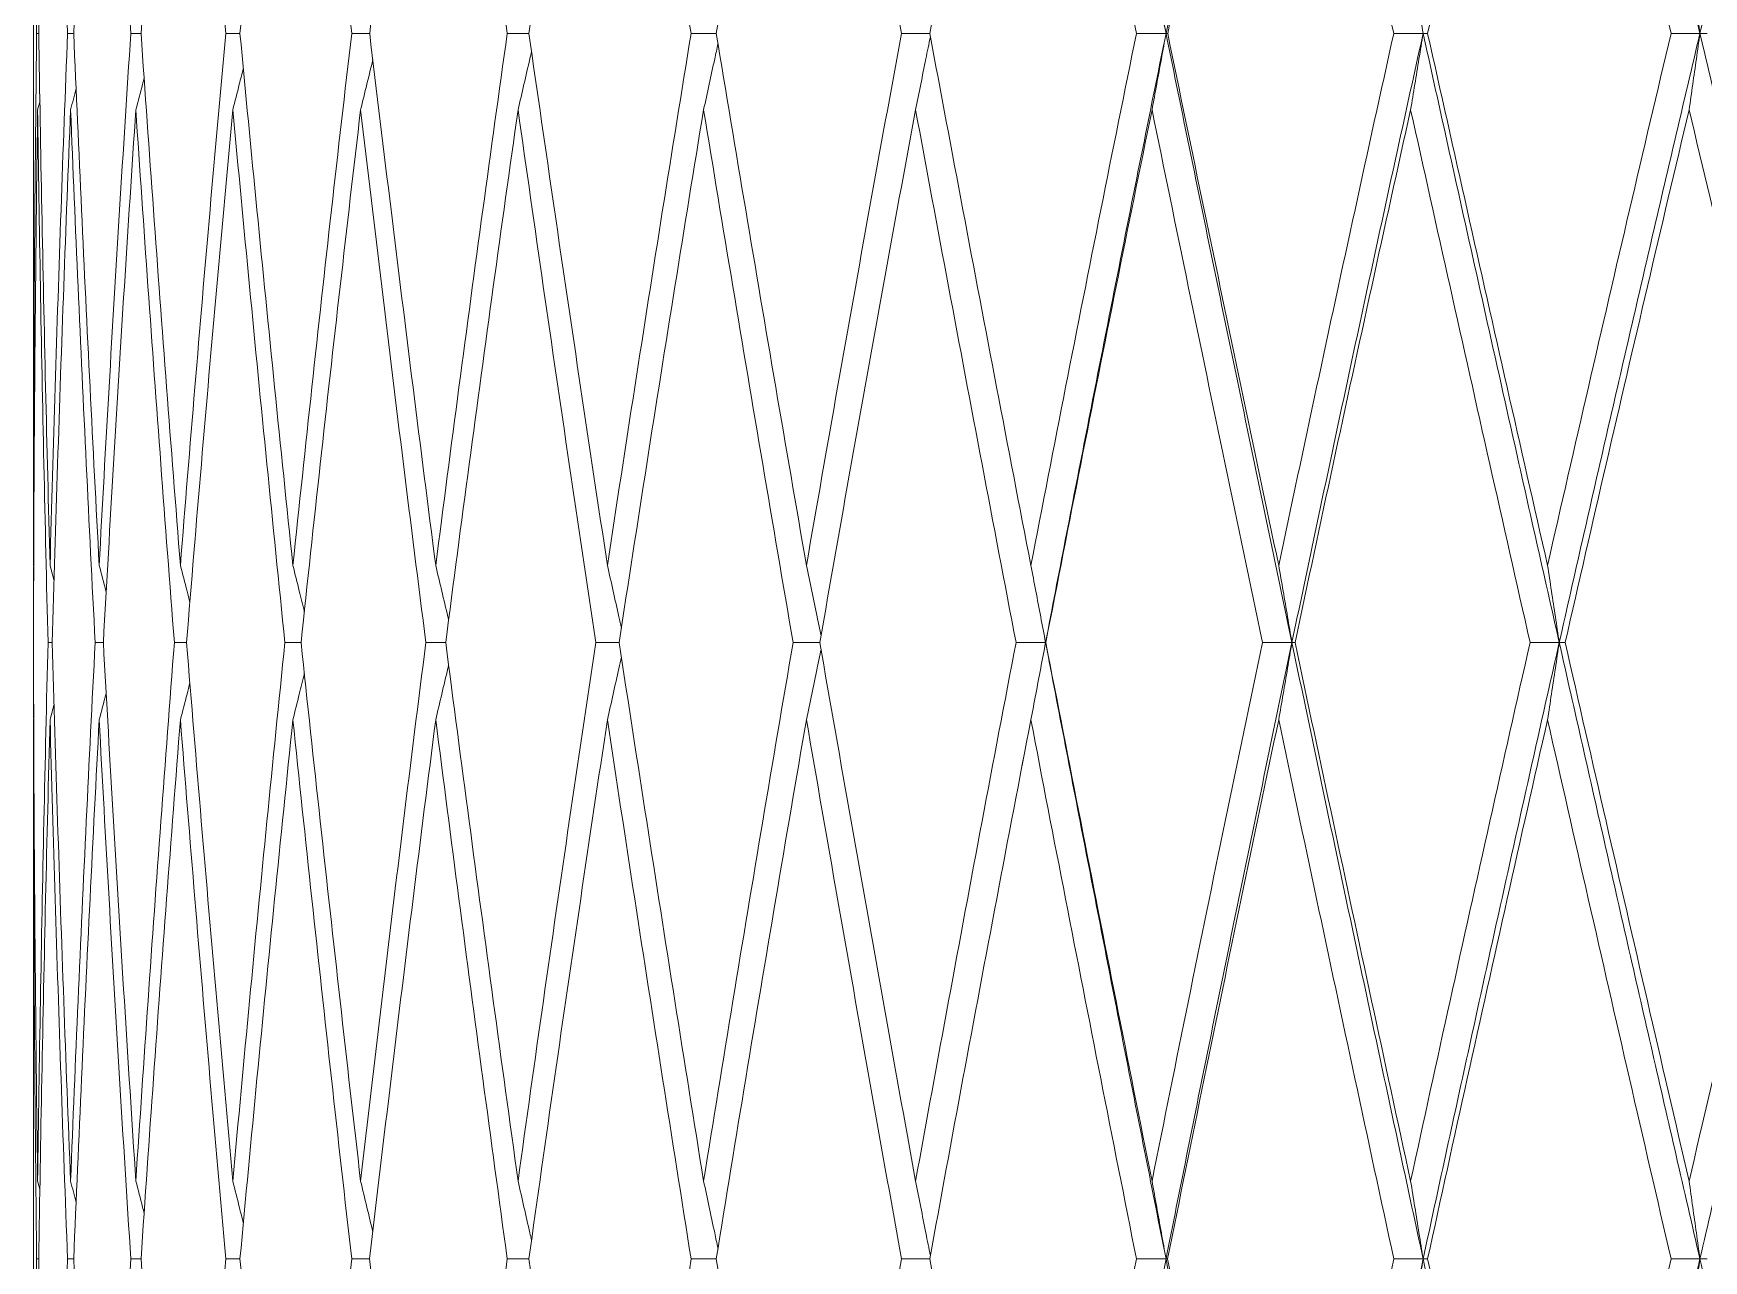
# Model space of a CAD drawing. Extents: x 1661 to 2451, y 0 to 579.
# Drawn here: x 1873.1 to 1881.21, y 438.95 to 444.91 of the extents above; entities that cross this region are included whole.
import ezdxf

# ---------------------------------------------------------------- set-up
doc = ezdxf.new("R2010")
doc.units = 0
doc.header["$LTSCALE"] = 10
doc.header["$MEASUREMENT"] = 0
doc.layers.add('2', color=7, linetype='CONTINUOUS', true_color=0xffffff)

msp = doc.modelspace()

# ---------------------------------------------------------------- linework, layer by layer
at = {"layer": '2', "color": 7, "linetype": 'Continuous', "lineweight": 18}
for p, q in [((1873.0954, 447.4095), (1873.0954, 442.3795)), ((1873.0954, 442.3795), (1873.0954, 442.3259)), ((1873.0954, 442.3259), (1873.0975, 442.3182)), ((1873.0978, 441.5845), (1873.0954, 441.5759)), ((1873.0954, 441.5759), (1873.0954, 441.522)), ((1873.0954, 441.522), (1873.0954, 436.3694))]:
    msp.add_line(p, q, dxfattribs=at)
for points, knots in [([(1878.5999, 444.9103), (1878.4428, 445.6812), (1878.2467, 446.6554), (1878.0552, 447.6216), (1878.0147, 447.8271)], [0, 0, 0, 0, 0.786882, 1, 1, 1, 1]), ([(1878.5999, 444.9103), (1878.757, 445.6812), (1878.9601, 446.6554), (1879.1676, 447.6216), (1879.212, 447.8271)], [0, 0, 0, 0, 0.786882, 1, 1, 1, 1]), ([(1881.1949, 444.9103), (1881.0127, 445.6812), (1880.7839, 446.6554), (1880.5588, 447.6216), (1880.511, 447.8271)], [0, 0, 0, 0, 0.786882, 1, 1, 1, 1]), ([(1881.1949, 444.9103), (1881.3771, 445.6812), (1881.6113, 446.6554), (1881.8488, 447.6216), (1881.8996, 447.8271)], [0, 0, 0, 0, 0.786882, 1, 1, 1, 1]), ([(1873.5687, 444.9103), (1873.5822, 444.9103), (1873.5988, 444.9103), (1873.6154, 444.9103), (1873.6184, 444.9103)], [0, 0, 0, 0, 0.815056, 1, 1, 1, 1]), ([(1874.0304, 444.9103), (1874.0447, 444.9103), (1874.0677, 444.9103), (1874.0907, 444.9103), (1874.0994, 444.9103)], [0, 0, 0, 0, 0.621307, 1, 1, 1, 1]), ([(1874.6422, 444.9103), (1874.6572, 444.9103), (1874.6863, 444.9103), (1874.7155, 444.9103), (1874.7297, 444.9103)], [0, 0, 0, 0, 0.510987, 1, 1, 1, 1]), ([(1875.3984, 444.9103), (1875.4138, 444.9103), (1875.4446, 444.9103), (1875.4797, 444.9103), (1875.4993, 444.9103), (1875.5036, 444.9103)], [0, 0, 0, 0, 0.438856, 0.877713, 1, 1, 1, 1]), ([(1876.4138, 444.9103), (1876.4047, 444.9103), (1876.3798, 444.9103), (1876.3391, 444.9103), (1876.3076, 444.9103), (1876.2919, 444.9103)], [0, 0, 0, 0, 0.225944, 0.612972, 1, 1, 1, 1]), ([(1877.3143, 444.9103), (1877.3303, 444.9103), (1877.3621, 444.9103), (1877.408, 444.9103), (1877.4379, 444.9103), (1877.4519, 444.9103)], [0, 0, 0, 0, 0.347375, 0.694749, 1, 1, 1, 1]), ([(1875.5165, 444.8221), (1875.5138, 444.8103), (1875.5015, 444.7572), (1875.4796, 444.663), (1875.4604, 444.5808), (1875.4507, 444.5396)], [0, 0, 0, 0, 0.125504, 0.562752, 1, 1, 1, 1]), ([(1876.4224, 444.8594), (1876.4172, 444.8351), (1876.4029, 444.7696), (1876.3797, 444.663), (1876.3617, 444.5808), (1876.3526, 444.5396)], [0, 0, 0, 0, 0.227291, 0.613645, 1, 1, 1, 1]), ([(1877.4547, 444.8955), (1877.4474, 444.8592), (1877.4318, 444.7817), (1877.4079, 444.663), (1877.3912, 444.5808), (1877.3829, 444.5396)], [0, 0, 0, 0, 0.305533, 0.652766, 1, 1, 1, 1]), ([(1874.1159, 444.7407), (1874.1093, 444.7148), (1874.0923, 444.6477), (1874.0751, 444.5808), (1874.0646, 444.5396)], [0, 0, 0, 0, 0.385862, 1, 1, 1, 1]), ([(1874.7453, 444.7829), (1874.7356, 444.7429), (1874.7157, 444.6618), (1874.6958, 444.5808), (1874.6857, 444.5396)], [0, 0, 0, 0, 0.492293, 1, 1, 1, 1]), ([(1873.634, 444.6943), (1873.6312, 444.6839), (1873.6177, 444.6323), (1873.6041, 444.5808), (1873.5933, 444.5396)], [0, 0, 0, 0, 0.202073, 1, 1, 1, 1]), ([(1873.4152, 442.3259), (1873.4262, 442.2843), (1873.4376, 442.2408), (1873.4491, 442.1972), (1873.4496, 442.1953)], [0, 0, 0, 0, 0.954728, 1, 1, 1, 1]), ([(1873.8099, 442.3259), (1873.8206, 442.2843), (1873.836, 442.2243), (1873.8514, 442.1643), (1873.8562, 442.1458)], [0, 0, 0, 0, 0.692661, 1, 1, 1, 1]), ([(1874.3568, 442.3259), (1874.3671, 442.2843), (1874.3857, 442.2095), (1874.4042, 442.1346), (1874.4125, 442.1012)], [0, 0, 0, 0, 0.555454, 1, 1, 1, 1]), ([(1875.0506, 442.3259), (1875.0605, 442.2843), (1875.0803, 442.2012), (1875.1012, 442.1126), (1875.1123, 442.0655), (1875.1136, 442.0601)], [0, 0, 0, 0, 0.46965, 0.939299, 1, 1, 1, 1]), ([(1875.8851, 442.3259), (1875.8944, 442.2843), (1875.9131, 442.2012), (1875.9357, 442.0997), (1875.9491, 442.0397), (1875.9531, 442.0215)], [0, 0, 0, 0, 0.410169, 0.820339, 1, 1, 1, 1]), ([(1876.8523, 442.3259), (1876.861, 442.2843), (1876.8784, 442.2012), (1876.902, 442.0874), (1876.917, 442.0151), (1876.9233, 441.9845)], [0, 0, 0, 0, 0.365804, 0.731607, 1, 1, 1, 1]), ([(1873.4355, 441.9511), (1873.4352, 441.9511), (1873.4219, 441.9511), (1873.4086, 441.9511), (1873.3955, 441.9511)], [0, 0, 0, 0, 0.017044, 1, 1, 1, 1]), ([(1873.8399, 441.9511), (1873.834, 441.9511), (1873.8142, 441.9511), (1873.7944, 441.9511), (1873.7805, 441.9511)], [0, 0, 0, 0, 0.296999, 1, 1, 1, 1]), ([(1874.3962, 441.9511), (1874.3847, 441.9511), (1874.3586, 441.9511), (1874.3325, 441.9511), (1874.3179, 441.9511)], [0, 0, 0, 0, 0.439952, 1, 1, 1, 1]), ([(1875.0027, 441.9511), (1875.0179, 441.9511), (1875.0482, 441.9511), (1875.0803, 441.9511), (1875.0973, 441.9511), (1875.0991, 441.9511)], [0, 0, 0, 0, 0.471943, 0.943887, 1, 1, 1, 1]), ([(1875.9421, 441.9511), (1875.9354, 441.9511), (1875.9131, 441.9511), (1875.8753, 441.9511), (1875.8441, 441.9511), (1875.8285, 441.9511)], [0, 0, 0, 0, 0.17746, 0.58873, 1, 1, 1, 1]), ([(1876.7876, 441.9511), (1876.8035, 441.9511), (1876.8352, 441.9511), (1876.8784, 441.9511), (1876.9058, 441.9511), (1876.9174, 441.9511)], [0, 0, 0, 0, 0.366199, 0.732397, 1, 1, 1, 1]), ([(1876.9233, 441.9177), (1876.917, 441.8871), (1876.902, 441.8148), (1876.8784, 441.7008), (1876.861, 441.6175), (1876.8523, 441.5759)], [0, 0, 0, 0, 0.268342, 0.634171, 1, 1, 1, 1]), ([(1875.1136, 441.8421), (1875.1123, 441.8367), (1875.1012, 441.7896), (1875.0803, 441.7008), (1875.0605, 441.6175), (1875.0507, 441.5759)], [0, 0, 0, 0, 0.060847, 0.530424, 1, 1, 1, 1]), ([(1875.9531, 441.8807), (1875.9491, 441.8624), (1875.9357, 441.8024), (1875.9131, 441.7008), (1875.8944, 441.6175), (1875.8851, 441.5759)], [0, 0, 0, 0, 0.179629, 0.589815, 1, 1, 1, 1]), ([(1873.8562, 441.7564), (1873.8515, 441.7379), (1873.8361, 441.6777), (1873.8206, 441.6175), (1873.8099, 441.5759)], [0, 0, 0, 0, 0.307833, 1, 1, 1, 1]), ([(1874.4125, 441.8011), (1874.4043, 441.7676), (1874.3857, 441.6925), (1874.3671, 441.6175), (1874.3568, 441.5759)], [0, 0, 0, 0, 0.444892, 1, 1, 1, 1]), ([(1873.4496, 441.707), (1873.4491, 441.7049), (1873.4376, 441.6612), (1873.4262, 441.6175), (1873.4152, 441.5759)], [0, 0, 0, 0, 0.046856, 1, 1, 1, 1]), ([(1873.5933, 439.3349), (1873.6041, 439.293), (1873.6177, 439.2405), (1873.6312, 439.1879), (1873.6339, 439.1774)], [0, 0, 0, 0, 0.799603, 1, 1, 1, 1]), ([(1874.0646, 439.3349), (1874.0751, 439.293), (1874.0922, 439.2248), (1874.1093, 439.1565), (1874.1158, 439.1302)], [0, 0, 0, 0, 0.615432, 1, 1, 1, 1]), ([(1874.6857, 439.3349), (1874.6958, 439.293), (1874.7157, 439.2104), (1874.7355, 439.1277), (1874.7453, 439.087)], [0, 0, 0, 0, 0.508456, 1, 1, 1, 1]), ([(1875.4508, 439.3349), (1875.4604, 439.293), (1875.4796, 439.209), (1875.5015, 439.113), (1875.5137, 439.0589), (1875.5165, 439.0469)], [0, 0, 0, 0, 0.437733, 0.875467, 1, 1, 1, 1]), ([(1876.3526, 439.3349), (1876.3617, 439.293), (1876.3797, 439.209), (1876.4029, 439.1003), (1876.4171, 439.0335), (1876.4224, 439.0088)], [0, 0, 0, 0, 0.386711, 0.773422, 1, 1, 1, 1]), ([(1877.3829, 439.3349), (1877.3912, 439.293), (1877.4079, 439.209), (1877.4318, 439.088), (1877.4474, 439.0089), (1877.4546, 438.9719)], [0, 0, 0, 0, 0.347527, 0.695055, 1, 1, 1, 1]), ([(1873.5687, 438.9564), (1873.5822, 438.9564), (1873.5988, 438.9564), (1873.6154, 438.9564), (1873.6184, 438.9564)], [0, 0, 0, 0, 0.816087, 1, 1, 1, 1]), ([(1874.0305, 438.9564), (1874.0448, 438.9564), (1874.0677, 438.9564), (1874.0906, 438.9564), (1874.0993, 438.9564)], [0, 0, 0, 0, 0.622092, 1, 1, 1, 1]), ([(1874.6423, 438.9564), (1874.6572, 438.9564), (1874.6863, 438.9564), (1874.7154, 438.9564), (1874.7297, 438.9564)], [0, 0, 0, 0, 0.511577, 1, 1, 1, 1]), ([(1875.3985, 438.9564), (1875.4139, 438.9564), (1875.4447, 438.9564), (1875.4797, 438.9564), (1875.4993, 438.9564), (1875.5035, 438.9564)], [0, 0, 0, 0, 0.439327, 0.878654, 1, 1, 1, 1]), ([(1876.4137, 438.9564), (1876.4046, 438.9564), (1876.3797, 438.9564), (1876.3392, 438.9564), (1876.3077, 438.9564), (1876.292, 438.9564)], [0, 0, 0, 0, 0.225185, 0.612592, 1, 1, 1, 1]), ([(1877.3145, 438.9564), (1877.3304, 438.9564), (1877.3622, 438.9564), (1877.408, 438.9564), (1877.4378, 438.9564), (1877.4517, 438.9564)], [0, 0, 0, 0, 0.347692, 0.695384, 1, 1, 1, 1])]:
    msp.add_open_spline(points, degree=3, knots=knots, dxfattribs=at)
for points, degree in [([(1873.0954, 447.4618), (1873.0955, 447.1807), (1873.0968, 446.6168), (1873.102, 445.7663), (1873.1078, 445.1962), (1873.1112, 444.9103)], 3), ([(1873.1763, 447.4618), (1873.1685, 447.1807), (1873.1541, 446.6168), (1873.1358, 445.7663), (1873.1259, 445.1962), (1873.1214, 444.9103)], 3), ([(1873.1763, 447.4618), (1873.184, 447.1807), (1873.2007, 446.6168), (1873.229, 445.7663), (1873.2502, 445.1962), (1873.2613, 444.9103)], 3), ([(1873.4152, 447.4618), (1873.3998, 447.1807), (1873.3701, 446.6168), (1873.3289, 445.7663), (1873.3036, 445.1962), (1873.2914, 444.9103)], 3), ([(1873.4152, 447.4618), (1873.4306, 447.1807), (1873.4624, 446.6168), (1873.5136, 445.7663), (1873.55, 445.1962), (1873.5687, 444.9103)], 3), ([(1873.6184, 444.9103), (1873.6381, 445.1962), (1873.6785, 445.7663), (1873.7424, 446.6168), (1873.787, 447.1807), (1873.8099, 447.4618)], 3), ([(1873.8099, 447.4618), (1873.8328, 447.1807), (1873.8796, 446.6168), (1873.9531, 445.7663), (1874.0043, 445.1962), (1874.0304, 444.9103)], 3), ([(1874.0994, 444.9103), (1874.1264, 445.1962), (1874.1816, 445.7663), (1874.2674, 446.6168), (1874.3266, 447.1807), (1874.3568, 447.4618)], 3), ([(1874.3568, 447.4618), (1874.3869, 447.1807), (1874.4482, 446.6168), (1874.5434, 445.7663), (1874.6089, 445.1962), (1874.6422, 444.9103)], 3), ([(1875.0506, 447.4618), (1875.0135, 447.1807), (1874.9403, 446.6168), (1874.8333, 445.7663), (1874.7639, 445.1962), (1874.7297, 444.9103)], 3), ([(1875.0506, 447.4618), (1875.0878, 447.1807), (1875.163, 446.6168), (1875.2789, 445.7663), (1875.3583, 445.1962), (1875.3984, 444.9103)], 3), ([(1875.8851, 447.4618), (1875.8413, 447.1807), (1875.7548, 446.6168), (1875.6276, 445.7663), (1875.5446, 445.1962), (1875.5036, 444.9103)], 3), ([(1875.8851, 447.4618), (1875.9288, 447.1807), (1876.0173, 446.6168), (1876.1529, 445.7663), (1876.2453, 445.1962), (1876.2919, 444.9103)], 3), ([(1876.8523, 447.4618), (1876.8023, 447.1807), (1876.7032, 446.6168), (1876.557, 445.7663), (1876.4613, 445.1962), (1876.4138, 444.9103)], 3), ([(1876.8523, 447.4618), (1876.9022, 447.1807), (1877.0031, 446.6168), (1877.1571, 445.7663), (1877.2616, 445.1962), (1877.3143, 444.9103)], 3), ([(1877.9432, 447.4618), (1877.8874, 447.1807), (1877.7767, 446.6168), (1877.613, 445.7663), (1877.5053, 445.1962), (1877.4519, 444.9103)], 3), ([(1877.9432, 447.4618), (1877.9989, 447.1807), (1878.1112, 446.6168), (1878.2822, 445.7663), (1878.3979, 445.1962), (1878.4562, 444.9103)], 3), ([(1879.1476, 447.4618), (1879.0866, 447.1807), (1878.9654, 446.6168), (1878.7855, 445.7663), (1878.6669, 445.1962), (1878.608, 444.9103)], 3), ([(1879.1476, 447.4618), (1879.2086, 447.1807), (1879.3313, 446.6168), (1879.5177, 445.7663), (1879.6435, 445.1962), (1879.7067, 444.9103)], 3), ([(1880.4543, 447.4618), (1880.3887, 447.1807), (1880.258, 446.6168), (1880.0637, 445.7663), (1879.9353, 445.1962), (1879.8715, 444.9103)], 3), ([(1880.4543, 447.4618), (1880.52, 447.1807), (1880.6519, 446.6168), (1880.8519, 445.7663), (1880.9867, 445.1962), (1881.0544, 444.9103)], 3), ([(1878.5319, 445.2804), (1878.5395, 445.2394), (1878.5547, 445.1573), (1878.5773, 445.034), (1878.5924, 444.9516), (1878.5999, 444.9103)], 3), ([(1879.7889, 445.2804), (1879.7957, 445.2394), (1879.8092, 445.1573), (1879.8294, 445.034), (1879.8429, 444.9516), (1879.8495, 444.9103)], 3), ([(1881.1422, 445.2804), (1881.1481, 445.2394), (1881.1599, 445.1573), (1881.1774, 445.034), (1881.1891, 444.9516), (1881.1949, 444.9103)], 3), ([(1873.0954, 442.3259), (1873.0955, 442.6151), (1873.0968, 443.1922), (1873.102, 444.0537), (1873.1078, 444.6253), (1873.1112, 444.9103)], 3), ([(1873.1112, 444.9103), (1873.1146, 444.9103), (1873.118, 444.9103), (1873.1214, 444.9103)], 3), ([(1873.1214, 444.9103), (1873.1258, 444.6253), (1873.1358, 444.0537), (1873.1541, 443.1922), (1873.1685, 442.6151), (1873.1763, 442.3259)], 3), ([(1873.1763, 442.3259), (1873.1841, 442.6151), (1873.2008, 443.1922), (1873.2291, 444.0537), (1873.2502, 444.6253), (1873.2613, 444.9103)], 3), ([(1873.2613, 444.9103), (1873.2714, 444.9103), (1873.2814, 444.9103), (1873.2914, 444.9103)], 3), ([(1873.2914, 444.9103), (1873.3035, 444.6253), (1873.3288, 444.0537), (1873.37, 443.1922), (1873.3997, 442.6151), (1873.4152, 442.3259)], 3), ([(1873.4152, 442.3259), (1873.4306, 442.6151), (1873.4626, 443.1922), (1873.5137, 444.0537), (1873.55, 444.6253), (1873.5687, 444.9103)], 3), ([(1873.6184, 444.9103), (1873.6381, 444.6253), (1873.6784, 444.0537), (1873.7422, 443.1922), (1873.787, 442.6151), (1873.8099, 442.3259)], 3), ([(1873.8099, 442.3259), (1873.8328, 442.6151), (1873.8797, 443.1922), (1873.9533, 444.0537), (1874.0044, 444.6253), (1874.0304, 444.9103)], 3), ([(1874.0994, 444.9103), (1874.1264, 444.6253), (1874.1814, 444.0537), (1874.2672, 443.1922), (1874.3265, 442.6151), (1874.3568, 442.3259)], 3), ([(1874.3568, 442.3259), (1874.387, 442.6151), (1874.4484, 443.1922), (1874.5436, 444.0537), (1874.609, 444.6253), (1874.6422, 444.9103)], 3), ([(1874.7297, 444.9103), (1874.7638, 444.6253), (1874.8331, 444.0537), (1874.94, 443.1922), (1875.0134, 442.6151), (1875.0506, 442.3259)], 3), ([(1875.0506, 442.3259), (1875.0879, 442.6151), (1875.1633, 443.1922), (1875.2792, 444.0537), (1875.3584, 444.6253), (1875.3984, 444.9103)], 3), ([(1875.5036, 444.9103), (1875.5445, 444.6253), (1875.6273, 444.0537), (1875.7545, 443.1922), (1875.8412, 442.6151), (1875.8851, 442.3259)], 3), ([(1876.2919, 444.9103), (1876.2454, 444.6253), (1876.1532, 444.0537), (1876.0176, 443.1922), (1875.929, 442.6151), (1875.8851, 442.3259)], 3), ([(1876.4138, 444.9103), (1876.4611, 444.6253), (1876.5567, 444.0537), (1876.7028, 443.1922), (1876.8021, 442.6151), (1876.8523, 442.3259)], 3), ([(1876.8523, 442.3259), (1876.9024, 442.6151), (1877.0035, 443.1922), (1877.1575, 444.0537), (1877.2618, 444.6253), (1877.3143, 444.9103)], 3), ([(1877.4519, 444.9103), (1877.5052, 444.6253), (1877.6126, 444.0537), (1877.7764, 443.1922), (1877.8873, 442.6151), (1877.9432, 442.3259)], 3), ([(1878.4562, 444.9103), (1878.3981, 444.6253), (1878.2826, 444.0537), (1878.1116, 443.1922), (1877.9991, 442.6151), (1877.9432, 442.3259)], 3), ([(1878.5999, 444.9103), (1878.5336, 444.5848), (1878.4018, 443.9316), (1878.2066, 442.9444), (1878.0783, 442.2828), (1878.0147, 441.9511)], 3), ([(1878.5999, 444.9103), (1878.5839, 444.9103), (1878.552, 444.9103), (1878.5041, 444.9103), (1878.4722, 444.9103), (1878.4562, 444.9103)], 3), ([(1878.5999, 444.9103), (1878.5924, 444.8691), (1878.5773, 444.7866), (1878.5547, 444.663), (1878.5395, 444.5808), (1878.5319, 444.5396)], 3), ([(1878.608, 444.9103), (1878.6071, 444.9103), (1878.6053, 444.9103), (1878.6026, 444.9103), (1878.6008, 444.9103), (1878.5999, 444.9103)], 3), ([(1878.5999, 444.9103), (1878.6663, 444.5847), (1878.8001, 443.9312), (1879.0041, 442.945), (1879.1423, 442.2831), (1879.212, 441.9511)], 3), ([(1878.608, 444.9103), (1878.6668, 444.6253), (1878.7851, 444.0537), (1878.9649, 443.1922), (1879.0865, 442.6151), (1879.1476, 442.3259)], 3), ([(1879.1476, 442.3259), (1879.2088, 442.6151), (1879.3317, 443.1922), (1879.5181, 444.0537), (1879.6437, 444.6253), (1879.7067, 444.9103)], 3), ([(1879.212, 441.9511), (1879.2816, 442.2828), (1879.4217, 442.9444), (1879.6344, 443.9316), (1879.7776, 444.5848), (1879.8495, 444.9103)], 3), ([(1879.7067, 444.9103), (1879.7226, 444.9103), (1879.7544, 444.9103), (1879.802, 444.9103), (1879.8337, 444.9103), (1879.8495, 444.9103)], 3), ([(1879.8495, 444.9103), (1879.8428, 444.8691), (1879.8294, 444.7866), (1879.8092, 444.663), (1879.7957, 444.5808), (1879.7889, 444.5396)], 3), ([(1879.8715, 444.9103), (1879.869, 444.9103), (1879.8641, 444.9103), (1879.8568, 444.9103), (1879.852, 444.9103), (1879.8495, 444.9103)], 3), ([(1880.511, 441.9511), (1880.436, 442.2831), (1880.287, 442.945), (1880.0666, 443.9312), (1879.9215, 444.5847), (1879.8495, 444.9103)], 3), ([(1879.8715, 444.9103), (1879.9352, 444.6253), (1880.0632, 444.0537), (1880.2575, 443.1922), (1880.3885, 442.6151), (1880.4543, 442.3259)], 3), ([(1881.0544, 444.9103), (1880.9869, 444.6253), (1880.8524, 444.0537), (1880.6524, 443.1922), (1880.5201, 442.6151), (1880.4543, 442.3259)], 3), ([(1881.1949, 444.9103), (1881.118, 444.5848), (1880.9648, 443.9316), (1880.7366, 442.9444), (1880.586, 442.2828), (1880.511, 441.9511)], 3), ([(1881.1949, 444.9103), (1881.1793, 444.9103), (1881.1481, 444.9103), (1881.1012, 444.9103), (1881.07, 444.9103), (1881.0544, 444.9103)], 3), ([(1881.1949, 444.9103), (1881.1891, 444.8691), (1881.1774, 444.7866), (1881.1599, 444.663), (1881.1481, 444.5808), (1881.1422, 444.5396)], 3), ([(1881.2304, 444.9103), (1881.2265, 444.9103), (1881.2186, 444.9103), (1881.2067, 444.9103), (1881.1988, 444.9103), (1881.1949, 444.9103)], 3), ([(1881.1949, 444.9103), (1881.2719, 444.5847), (1881.4267, 443.9312), (1881.6615, 442.945), (1881.8199, 442.2831), (1881.8996, 441.9511)], 3), ([(1873.1276, 444.5823), (1873.1237, 444.5681), (1873.1199, 444.5538), (1873.116, 444.5396)], 3), ([(1873.3037, 444.6424), (1873.2945, 444.6081), (1873.2853, 444.5739), (1873.2761, 444.5396)], 3), ([(1873.116, 444.5396), (1873.1121, 444.2541), (1873.1054, 443.6816), (1873.0986, 442.8187), (1873.0964, 442.2408), (1873.0959, 441.9511)], 3), ([(1873.116, 444.5396), (1873.1199, 444.2541), (1873.1289, 443.6816), (1873.1457, 442.8187), (1873.1592, 442.2408), (1873.1665, 441.9511)], 3), ([(1873.2761, 444.5396), (1873.2645, 444.2541), (1873.2424, 443.6816), (1873.2126, 442.8187), (1873.195, 442.2408), (1873.1867, 441.9511)], 3), ([(1873.2761, 444.5396), (1873.2877, 444.2541), (1873.312, 443.6816), (1873.3518, 442.8187), (1873.3806, 442.2408), (1873.3955, 441.9511)], 3), ([(1873.5933, 444.5396), (1873.5741, 444.2541), (1873.5369, 443.6816), (1873.4843, 442.8187), (1873.4514, 442.2408), (1873.4355, 441.9511)], 3), ([(1873.5933, 444.5396), (1873.6124, 444.2541), (1873.6518, 443.6816), (1873.7142, 442.8187), (1873.758, 442.2408), (1873.7805, 441.9511)], 3), ([(1874.0646, 444.5396), (1874.0381, 444.2541), (1873.986, 443.6816), (1873.9111, 442.8187), (1873.8633, 442.2408), (1873.8399, 441.9511)], 3), ([(1874.0646, 444.5396), (1874.0911, 444.2541), (1874.1453, 443.6816), (1874.2297, 442.8187), (1874.2882, 442.2408), (1874.3179, 441.9511)], 3), ([(1874.6857, 444.5396), (1874.652, 444.2541), (1874.5857, 443.6816), (1874.4892, 442.8187), (1874.4268, 442.2408), (1874.3962, 441.9511)], 3), ([(1874.6857, 444.5396), (1874.7194, 444.2541), (1874.7877, 443.6816), (1874.8934, 442.8187), (1874.9659, 442.2408), (1875.0027, 441.9511)], 3), ([(1875.4507, 444.5396), (1875.4103, 444.2541), (1875.3302, 443.6816), (1875.213, 442.8187), (1875.1368, 442.2408), (1875.0991, 441.9511)], 3), ([(1875.4507, 444.5396), (1875.4912, 444.2541), (1875.5732, 443.6816), (1875.6991, 442.8187), (1875.7851, 442.2408), (1875.8285, 441.9511)], 3), ([(1876.3526, 444.5396), (1876.3057, 444.2541), (1876.2127, 443.6816), (1876.0759, 442.8187), (1875.9864, 442.2408), (1875.9421, 441.9511)], 3), ([(1876.3526, 444.5396), (1876.3995, 444.2541), (1876.4943, 443.6816), (1876.6393, 442.8187), (1876.7379, 442.2408), (1876.7876, 441.9511)], 3), ([(1877.3829, 444.5396), (1877.3299, 444.2541), (1877.2249, 443.6816), (1877.0697, 442.8187), (1876.9679, 442.2408), (1876.9174, 441.9511)], 3), ([(1877.3829, 444.5396), (1877.4358, 444.2541), (1877.5425, 443.6816), (1877.7052, 442.8187), (1877.8155, 442.2408), (1877.871, 441.9511)], 3), ([(1878.5319, 444.5396), (1878.4734, 444.2541), (1878.3573, 443.6816), (1878.1853, 442.8187), (1878.072, 442.2408), (1878.0158, 441.9511)], 3), ([(1878.5319, 444.5396), (1878.5903, 444.2541), (1878.708, 443.6816), (1878.8869, 442.8187), (1879.0078, 442.2408), (1879.0686, 441.9511)], 3), ([(1879.7889, 444.5396), (1879.7255, 444.2541), (1879.5994, 443.6816), (1879.412, 442.8187), (1879.2885, 442.2408), (1879.227, 441.9511)], 3), ([(1879.7889, 444.5396), (1879.8523, 444.2541), (1879.9798, 443.6816), (1880.1733, 442.8187), (1880.3037, 442.2408), (1880.3693, 441.9511)], 3), ([(1881.1422, 444.5396), (1881.0745, 444.2541), (1880.9395, 443.6816), (1880.7386, 442.8187), (1880.6058, 442.2408), (1880.5397, 441.9511)], 3), ([(1881.1422, 444.5396), (1881.21, 444.2541), (1881.3462, 443.6816), (1881.5523, 442.8187), (1881.691, 442.2408), (1881.7607, 441.9511)], 3), ([(1873.0965, 442.3196), (1873.0961, 442.1969), (1873.0958, 442.0741), (1873.0957, 441.9511)], 3), ([(1873.1763, 442.3259), (1873.1829, 442.3012), (1873.1895, 442.2765), (1873.1961, 442.2518)], 3), ([(1877.9432, 442.3259), (1877.9512, 442.2843), (1877.9671, 442.2012), (1877.991, 442.0763), (1878.0068, 441.9929), (1878.0147, 441.9511)], 3), ([(1879.1476, 442.3259), (1879.1548, 442.2843), (1879.1692, 442.2012), (1879.1907, 442.0763), (1879.2049, 441.9929), (1879.212, 441.9511)], 3), ([(1880.4543, 442.3259), (1880.4606, 442.2843), (1880.4733, 442.2012), (1880.4922, 442.0763), (1880.5048, 441.9929), (1880.511, 441.9511)], 3), ([(1873.0957, 441.9511), (1873.0958, 441.8286), (1873.0961, 441.7059), (1873.0965, 441.5832)], 3), ([(1873.0959, 441.9511), (1873.0964, 441.6622), (1873.0986, 441.0832), (1873.1054, 440.2111), (1873.1121, 439.6274), (1873.116, 439.3349)], 3), ([(1873.1665, 441.9511), (1873.1592, 441.6622), (1873.1458, 441.0832), (1873.1289, 440.2111), (1873.12, 439.6274), (1873.116, 439.3349)], 3), ([(1873.1867, 441.9511), (1873.18, 441.9511), (1873.1732, 441.9511), (1873.1665, 441.9511)], 3), ([(1873.1867, 441.9511), (1873.1949, 441.6622), (1873.2125, 441.0832), (1873.2423, 440.2111), (1873.2645, 439.6274), (1873.2761, 439.3349)], 3), ([(1873.3955, 441.9511), (1873.3806, 441.6622), (1873.3519, 441.0832), (1873.312, 440.2111), (1873.2877, 439.6274), (1873.2761, 439.3349)], 3), ([(1873.4355, 441.9511), (1873.4513, 441.6622), (1873.4842, 441.0832), (1873.5368, 440.2111), (1873.5741, 439.6274), (1873.5933, 439.3349)], 3), ([(1873.7805, 441.9511), (1873.7581, 441.6622), (1873.7144, 441.0832), (1873.6519, 440.2111), (1873.6125, 439.6274), (1873.5933, 439.3349)], 3), ([(1873.8399, 441.9511), (1873.8632, 441.6622), (1873.911, 441.0832), (1873.9859, 440.2111), (1874.038, 439.6274), (1874.0646, 439.3349)], 3), ([(1874.3179, 441.9511), (1874.2882, 441.6622), (1874.2299, 441.0832), (1874.1454, 440.2111), (1874.0912, 439.6274), (1874.0646, 439.3349)], 3), ([(1874.3962, 441.9511), (1874.4268, 441.6622), (1874.489, 441.0832), (1874.5855, 440.2111), (1874.6519, 439.6274), (1874.6857, 439.3349)], 3), ([(1874.6857, 439.3349), (1874.7195, 439.6274), (1874.788, 440.2111), (1874.8936, 441.0832), (1874.966, 441.6622), (1875.0027, 441.9511)], 3), ([(1875.0991, 441.9511), (1875.1367, 441.6622), (1875.2128, 441.0832), (1875.33, 440.2111), (1875.4102, 439.6274), (1875.4508, 439.3349)], 3), ([(1875.8285, 441.9511), (1875.7852, 441.6622), (1875.6994, 441.0832), (1875.5735, 440.2111), (1875.4913, 439.6274), (1875.4508, 439.3349)], 3), ([(1875.9421, 441.9511), (1875.9863, 441.6622), (1876.0756, 441.0832), (1876.2124, 440.2111), (1876.3056, 439.6274), (1876.3526, 439.3349)], 3), ([(1876.3526, 439.3349), (1876.3997, 439.6274), (1876.4946, 440.2111), (1876.6396, 441.0832), (1876.738, 441.6622), (1876.7876, 441.9511)], 3), ([(1876.9174, 441.9511), (1876.9678, 441.6622), (1877.0694, 441.0832), (1877.2246, 440.2111), (1877.3298, 439.6274), (1877.3829, 439.3349)], 3), ([(1877.871, 441.9511), (1877.8156, 441.6622), (1877.7056, 441.0832), (1877.5429, 440.2111), (1877.4359, 439.6274), (1877.3829, 439.3349)], 3), ([(1878.0147, 441.9511), (1877.9987, 441.9511), (1877.9668, 441.9511), (1877.9189, 441.9511), (1877.887, 441.9511), (1877.871, 441.9511)], 3), ([(1878.0147, 441.9511), (1878.0068, 441.9094), (1877.991, 441.8259), (1877.9671, 441.7008), (1877.9512, 441.6175), (1877.9432, 441.5759)], 3), ([(1878.0158, 441.9511), (1878.0156, 441.9511), (1878.0154, 441.9511), (1878.015, 441.9511), (1878.0148, 441.9511), (1878.0147, 441.9511)], 3), ([(1878.5999, 438.9564), (1878.5332, 439.2916), (1878.401, 439.9604), (1878.2059, 440.9585), (1878.0781, 441.6208), (1878.0147, 441.9511)], 3), ([(1878.0158, 441.9511), (1878.0719, 441.6622), (1878.1849, 441.0832), (1878.3569, 440.2111), (1878.4733, 439.6274), (1878.5319, 439.3349)], 3), ([(1878.5319, 439.3349), (1878.5905, 439.6274), (1878.7084, 440.2111), (1878.8873, 441.0832), (1879.008, 441.6622), (1879.0686, 441.9511)], 3), ([(1878.5999, 438.9564), (1878.6666, 439.2914), (1878.8008, 439.9599), (1879.005, 440.9588), (1879.1427, 441.6209), (1879.212, 441.9511)], 3), ([(1879.0686, 441.9511), (1879.0846, 441.9511), (1879.1164, 441.9511), (1879.1642, 441.9511), (1879.1961, 441.9511), (1879.212, 441.9511)], 3), ([(1879.212, 441.9511), (1879.2049, 441.9094), (1879.1907, 441.8259), (1879.1692, 441.7008), (1879.1548, 441.6175), (1879.1476, 441.5759)], 3), ([(1879.227, 441.9511), (1879.2253, 441.9511), (1879.222, 441.9511), (1879.217, 441.9511), (1879.2137, 441.9511), (1879.212, 441.9511)], 3), ([(1879.212, 441.9511), (1879.2814, 441.6208), (1879.421, 440.9585), (1879.6335, 439.9604), (1879.7772, 439.2916), (1879.8495, 438.9564)], 3), ([(1879.227, 441.9511), (1879.2883, 441.6622), (1879.4116, 441.0832), (1879.599, 440.2111), (1879.7253, 439.6274), (1879.7889, 439.3349)], 3), ([(1880.3693, 441.9511), (1880.3039, 441.6622), (1880.1737, 441.0832), (1879.9802, 440.2111), (1879.8525, 439.6274), (1879.7889, 439.3349)], 3), ([(1880.511, 441.9511), (1880.4364, 441.6209), (1880.2879, 440.9588), (1880.0673, 439.9599), (1879.9219, 439.2914), (1879.8495, 438.9564)], 3), ([(1880.511, 441.9511), (1880.4953, 441.9511), (1880.4638, 441.9511), (1880.4165, 441.9511), (1880.385, 441.9511), (1880.3693, 441.9511)], 3), ([(1880.511, 441.9511), (1880.5048, 441.9094), (1880.4922, 441.8259), (1880.4733, 441.7008), (1880.4607, 441.6175), (1880.4543, 441.5759)], 3), ([(1880.5397, 441.9511), (1880.5365, 441.9511), (1880.5301, 441.9511), (1880.5206, 441.9511), (1880.5142, 441.9511), (1880.511, 441.9511)], 3), ([(1881.1949, 438.9564), (1881.1176, 439.2916), (1880.9638, 439.9604), (1880.7359, 440.9585), (1880.5857, 441.6208), (1880.511, 441.9511)], 3), ([(1880.5397, 441.9511), (1880.6057, 441.6622), (1880.7382, 441.0832), (1880.9391, 440.2111), (1881.0743, 439.6274), (1881.1422, 439.3349)], 3), ([(1881.1422, 439.3349), (1881.2102, 439.6274), (1881.3466, 440.2111), (1881.5528, 441.0832), (1881.6912, 441.6622), (1881.7607, 441.9511)], 3), ([(1881.1949, 438.9564), (1881.2722, 439.2914), (1881.4275, 439.9599), (1881.6625, 440.9588), (1881.8204, 441.6209), (1881.8996, 441.9511)], 3), ([(1873.0954, 441.5759), (1873.0955, 441.2865), (1873.0968, 440.7067), (1873.102, 439.8336), (1873.1078, 439.2492), (1873.1112, 438.9564)], 3), ([(1873.1763, 441.5759), (1873.1685, 441.2865), (1873.1541, 440.7067), (1873.1358, 439.8336), (1873.1258, 439.2492), (1873.1214, 438.9564)], 3), ([(1873.1962, 441.6506), (1873.1896, 441.6257), (1873.1829, 441.6008), (1873.1763, 441.5759)], 3), ([(1873.1763, 441.5759), (1873.1841, 441.2865), (1873.2007, 440.7067), (1873.2291, 439.8336), (1873.2502, 439.2492), (1873.2614, 438.9564)], 3), ([(1873.4152, 441.5759), (1873.3998, 441.2865), (1873.3701, 440.7067), (1873.3288, 439.8336), (1873.3035, 439.2492), (1873.2914, 438.9564)], 3), ([(1873.4152, 441.5759), (1873.4306, 441.2865), (1873.4625, 440.7067), (1873.5136, 439.8336), (1873.55, 439.2492), (1873.5687, 438.9564)], 3), ([(1873.8099, 441.5759), (1873.787, 441.2865), (1873.7423, 440.7067), (1873.6785, 439.8336), (1873.6381, 439.2492), (1873.6184, 438.9564)], 3), ([(1873.8099, 441.5759), (1873.8328, 441.2865), (1873.8796, 440.7067), (1873.9531, 439.8336), (1874.0043, 439.2492), (1874.0305, 438.9564)], 3), ([(1874.3568, 441.5759), (1874.3266, 441.2865), (1874.2674, 440.7067), (1874.1815, 439.8336), (1874.1264, 439.2492), (1874.0993, 438.9564)], 3), ([(1874.3568, 441.5759), (1874.3869, 441.2865), (1874.4482, 440.7067), (1874.5434, 439.8336), (1874.609, 439.2492), (1874.6423, 438.9564)], 3), ([(1875.0507, 441.5759), (1875.0135, 441.2865), (1874.9402, 440.7067), (1874.8332, 439.8336), (1874.7638, 439.2492), (1874.7296, 438.9564)], 3), ([(1875.0507, 441.5759), (1875.0878, 441.2865), (1875.163, 440.7067), (1875.279, 439.8336), (1875.3583, 439.2492), (1875.3985, 438.9564)], 3), ([(1875.8851, 441.5759), (1875.8413, 441.2865), (1875.7547, 440.7067), (1875.6275, 439.8336), (1875.5445, 439.2492), (1875.5035, 438.9564)], 3), ([(1875.8851, 441.5759), (1875.9289, 441.2865), (1876.0173, 440.7067), (1876.153, 439.8336), (1876.2453, 439.2492), (1876.292, 438.9564)], 3), ([(1876.8523, 441.5759), (1876.8023, 441.2865), (1876.7031, 440.7067), (1876.5569, 439.8336), (1876.4612, 439.2492), (1876.4137, 438.9564)], 3), ([(1876.8523, 441.5759), (1876.9023, 441.2865), (1877.0032, 440.7067), (1877.1572, 439.8336), (1877.2617, 439.2492), (1877.3145, 438.9564)], 3), ([(1877.9432, 441.5759), (1877.8874, 441.2865), (1877.7767, 440.7067), (1877.6128, 439.8336), (1877.5052, 439.2492), (1877.4517, 438.9564)], 3), ([(1877.9432, 441.5759), (1877.9989, 441.2865), (1878.1113, 440.7067), (1878.2823, 439.8336), (1878.398, 439.2492), (1878.4563, 438.9564)], 3), ([(1879.1476, 441.5759), (1879.0866, 441.2865), (1878.9653, 440.7067), (1878.7854, 439.8336), (1878.6668, 439.2492), (1878.6079, 438.9564)], 3), ([(1879.1476, 441.5759), (1879.2086, 441.2865), (1879.3314, 440.7067), (1879.5178, 439.8336), (1879.6436, 439.2492), (1879.7069, 438.9564)], 3), ([(1880.4543, 441.5759), (1880.3886, 441.2865), (1880.2579, 440.7067), (1880.0635, 439.8336), (1879.9352, 439.2492), (1879.8713, 438.9564)], 3), ([(1880.4543, 441.5759), (1880.52, 441.2865), (1880.652, 440.7067), (1880.8521, 439.8336), (1880.9868, 439.2492), (1881.0545, 438.9564)], 3), ([(1877.9073, 441.3882), (1877.8994, 441.3482)], 1), ([(1873.116, 439.3349), (1873.1198, 439.3207), (1873.1236, 439.3064), (1873.1274, 439.2922)], 3), ([(1873.2761, 439.3349), (1873.2852, 439.3002), (1873.2944, 439.2654), (1873.3035, 439.2306)], 3), ([(1878.5319, 439.3349), (1878.5395, 439.293), (1878.5547, 439.209), (1878.5773, 439.0829), (1878.5924, 438.9986), (1878.5999, 438.9564)], 3), ([(1879.7889, 439.3349), (1879.7957, 439.293), (1879.8092, 439.209), (1879.8294, 439.0829), (1879.8429, 438.9986), (1879.8495, 438.9564)], 3), ([(1881.1422, 439.3349), (1881.1481, 439.293), (1881.1599, 439.209), (1881.1774, 439.0829), (1881.1891, 438.9986), (1881.1949, 438.9564)], 3), ([(1873.0954, 436.3147), (1873.0955, 436.6096), (1873.0968, 437.1985), (1873.1021, 438.0791), (1873.1078, 438.6643), (1873.1112, 438.9564)], 3), ([(1873.1112, 438.9564), (1873.1146, 438.9564), (1873.118, 438.9564), (1873.1214, 438.9564)], 3), ([(1873.1214, 438.9564), (1873.1258, 438.6643), (1873.1358, 438.0791), (1873.1541, 437.1985), (1873.1685, 436.6096), (1873.1763, 436.3147)], 3), ([(1873.1763, 436.3147), (1873.1841, 436.6096), (1873.2008, 437.1985), (1873.2291, 438.0791), (1873.2502, 438.6643), (1873.2614, 438.9564)], 3), ([(1873.2614, 438.9564), (1873.2714, 438.9564), (1873.2814, 438.9564), (1873.2914, 438.9564)], 3), ([(1873.2914, 438.9564), (1873.3035, 438.6643), (1873.3288, 438.0791), (1873.37, 437.1985), (1873.3997, 436.6096), (1873.4152, 436.3147)], 3), ([(1873.4152, 436.3147), (1873.4306, 436.6096), (1873.4626, 437.1985), (1873.5137, 438.0791), (1873.55, 438.6643), (1873.5687, 438.9564)], 3), ([(1873.6184, 438.9564), (1873.638, 438.6643), (1873.6784, 438.0791), (1873.7422, 437.1985), (1873.787, 436.6096), (1873.8099, 436.3147)], 3), ([(1873.8099, 436.3147), (1873.8328, 436.6096), (1873.8797, 437.1985), (1873.9533, 438.0791), (1874.0044, 438.6643), (1874.0305, 438.9564)], 3), ([(1874.0993, 438.9564), (1874.1263, 438.6643), (1874.1814, 438.0791), (1874.2672, 437.1985), (1874.3265, 436.6096), (1874.3568, 436.3147)], 3), ([(1874.3568, 436.3147), (1874.387, 436.6096), (1874.4484, 437.1985), (1874.5436, 438.0791), (1874.6091, 438.6643), (1874.6423, 438.9564)], 3), ([(1874.7296, 438.9564), (1874.7638, 438.6643), (1874.833, 438.0791), (1874.94, 437.1985), (1875.0134, 436.6096), (1875.0506, 436.3147)], 3), ([(1875.0506, 436.3147), (1875.0879, 436.6096), (1875.1633, 437.1985), (1875.2792, 438.0791), (1875.3584, 438.6643), (1875.3985, 438.9564)], 3), ([(1875.5035, 438.9564), (1875.5444, 438.6643), (1875.6273, 438.0791), (1875.7545, 437.1985), (1875.8412, 436.6096), (1875.8851, 436.3147)], 3), ([(1876.292, 438.9564), (1876.2455, 438.6643), (1876.1532, 438.0791), (1876.0176, 437.1985), (1875.929, 436.6096), (1875.8851, 436.3147)], 3), ([(1876.4137, 438.9564), (1876.4611, 438.6643), (1876.5567, 438.0791), (1876.7029, 437.1985), (1876.8022, 436.6096), (1876.8523, 436.3147)], 3), ([(1876.8523, 436.3147), (1876.9024, 436.6096), (1877.0034, 437.1985), (1877.1575, 438.0791), (1877.2619, 438.6643), (1877.3145, 438.9564)], 3), ([(1877.4517, 438.9564), (1877.5051, 438.6643), (1877.6125, 438.0791), (1877.7764, 437.1985), (1877.8873, 436.6096), (1877.9432, 436.3147)], 3), ([(1878.4563, 438.9564), (1878.3982, 438.6643), (1878.2827, 438.0791), (1878.1116, 437.1985), (1877.9991, 436.6096), (1877.9432, 436.3147)], 3), ([(1878.5999, 438.9564), (1878.5335, 438.6224), (1878.4015, 437.9531), (1878.2064, 436.9453), (1878.0782, 436.271), (1878.0147, 435.9333)], 3), ([(1878.5999, 438.9564), (1878.584, 438.9564), (1878.5521, 438.9564), (1878.5042, 438.9564), (1878.4723, 438.9564), (1878.4563, 438.9564)], 3), ([(1878.5999, 438.9564), (1878.5924, 438.9143), (1878.5773, 438.83), (1878.5547, 438.7037), (1878.5395, 438.6196), (1878.5319, 438.5776)], 3), ([(1878.5999, 438.9564), (1878.6008, 438.9564), (1878.6025, 438.9564), (1878.6052, 438.9564), (1878.607, 438.9564), (1878.6079, 438.9564)], 3), ([(1879.212, 435.9333), (1879.1424, 436.2712), (1879.0043, 436.9457), (1878.8004, 437.9529), (1878.6664, 438.6223), (1878.5999, 438.9564)], 3), ([(1878.6079, 438.9564), (1878.6667, 438.6643), (1878.785, 438.0791), (1878.9649, 437.1985), (1879.0865, 436.6096), (1879.1476, 436.3147)], 3), ([(1879.1476, 436.3147), (1879.2088, 436.6096), (1879.3317, 437.1985), (1879.5181, 438.0791), (1879.6437, 438.6643), (1879.7069, 438.9564)], 3), ([(1879.212, 435.9333), (1879.2816, 436.271), (1879.4215, 436.9453), (1879.6341, 437.9531), (1879.7774, 438.6224), (1879.8495, 438.9564)], 3), ([(1879.7069, 438.9564), (1879.7227, 438.9564), (1879.7545, 438.9564), (1879.802, 438.9564), (1879.8337, 438.9564), (1879.8495, 438.9564)], 3), ([(1879.7889, 438.5776), (1879.7957, 438.6196), (1879.8092, 438.7037), (1879.8294, 438.83), (1879.8429, 438.9143), (1879.8495, 438.9564)], 3), ([(1879.8713, 438.9564), (1879.8689, 438.9564), (1879.8641, 438.9564), (1879.8568, 438.9564), (1879.852, 438.9564), (1879.8495, 438.9564)], 3), ([(1879.8495, 438.9564), (1879.9217, 438.6223), (1880.0668, 437.9529), (1880.2872, 436.9457), (1880.4361, 436.2712), (1880.511, 435.9333)], 3), ([(1879.8713, 438.9564), (1879.935, 438.6643), (1880.0632, 438.0791), (1880.2575, 437.1985), (1880.3885, 436.6096), (1880.4543, 436.3147)], 3), ([(1881.0545, 438.9564), (1880.987, 438.6643), (1880.8525, 438.0791), (1880.6524, 437.1985), (1880.5201, 436.6096), (1880.4543, 436.3147)], 3), ([(1881.1949, 438.9564), (1881.1178, 438.6224), (1880.9644, 437.9531), (1880.7364, 436.9453), (1880.5859, 436.271), (1880.511, 435.9333)], 3), ([(1881.1949, 438.9564), (1881.1793, 438.9564), (1881.1481, 438.9564), (1881.1013, 438.9564), (1881.0701, 438.9564), (1881.0545, 438.9564)], 3), ([(1881.1949, 438.9564), (1881.1891, 438.9143), (1881.1774, 438.83), (1881.1599, 438.7037), (1881.1481, 438.6196), (1881.1422, 438.5776)], 3), ([(1881.1949, 438.9564), (1881.1988, 438.9564), (1881.2067, 438.9564), (1881.2185, 438.9564), (1881.2263, 438.9564), (1881.2303, 438.9564)], 3), ([(1881.8996, 435.9333), (1881.82, 436.2712), (1881.6617, 436.9457), (1881.427, 437.9529), (1881.272, 438.6223), (1881.1949, 438.9564)], 3)]:
    msp.add_open_spline(points, degree=degree, dxfattribs=at)

doc.saveas('drawing.dxf')
